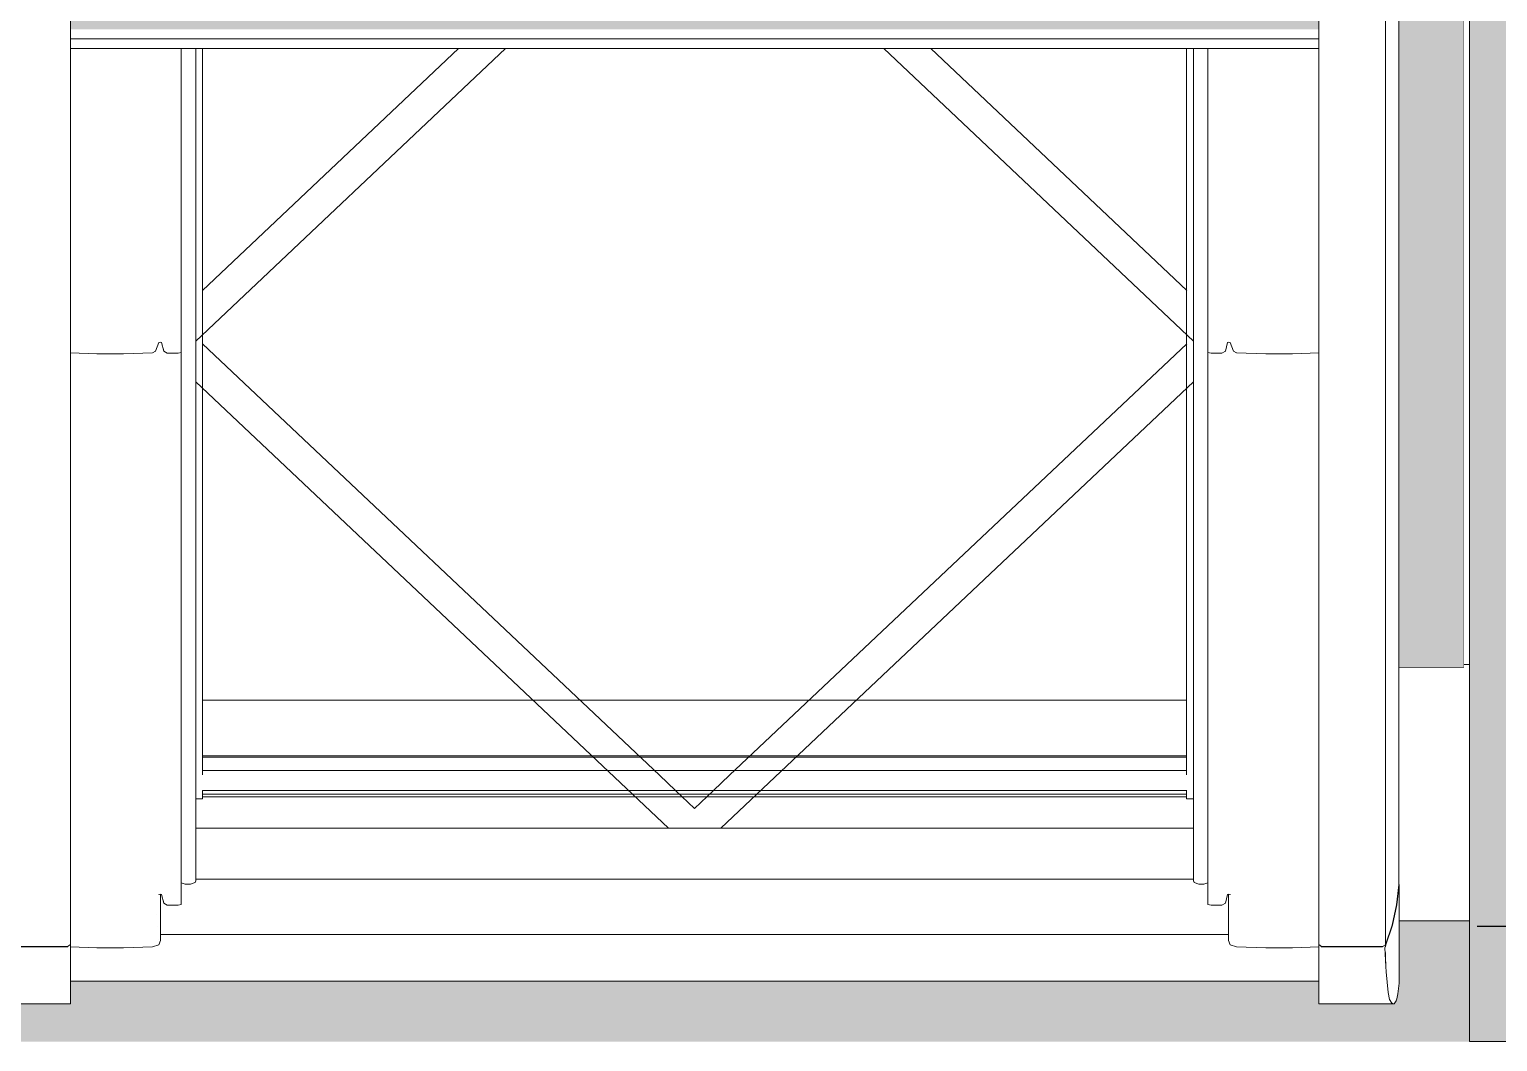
# Model space of a CAD drawing. Header units: metres. Extents: x -208 to 1512, y -277 to 123.
# Drawn here: x 829.582 to 830.47, y -15.07 to -14.458 of the extents above; entities that cross this region are included whole.
import ezdxf

# ---------------------------------------------------------------- set-up
doc = ezdxf.new("R2010")
doc.units = ezdxf.units.M
doc.header["$MEASUREMENT"] = 0
doc.linetypes.add('Baufluchtlinie', pattern=[2.6, 1.6, -1])
doc.linetypes.add('Wipeout_Contour', pattern=[1, 0, -1])
for name, color, linetype in [('325 Dachfenster', 7, 'Continuous'), ('330 Dachaufbau', 7, 'Continuous'), ('918 Lageplan Beschriftung.x', 7, 'Continuous'), ('Neubau_840 Baulinien', 7, 'Continuous')]:
    doc.layers.add(name, color=color, linetype=linetype)

# ---------------------------------------------------------------- blocks, each defined once
blk = doc.blocks.new('Dachfläche_65_5', base_point=(831.51728, -10.4))
at = {"layer": '330 Dachaufbau', "linetype": 'Continuous', "lineweight": 0, "true_color": 0x000000}
h = blk.add_hatch(color=18, dxfattribs=at)
h.paths.add_polyline_path([(831.51728, -13.58499), (828.57228, -13.58499), (828.57228, -11.155), (831.51728, -11.155), (831.51728, -10.4), (825.29541, -10.4), (825.31254, -15.07), (826.27442, -15.07), (826.27442, -14.22801), (828.02442, -14.22801), (828.02442, -15.07), (828.70279, -15.07), (828.70279, -14.22801), (830.45279, -14.22801), (830.45279, -15.07), (831.51728, -15.07)])
h.paths.add_polyline_path([(826.32035, -12.8025), (826.32035, -11.20127), (828.02035, -11.20127), (828.02035, -12.8025)], flags=0)
at = {"layer": '330 Dachaufbau', "color": 7, "linetype": 'Continuous', "lineweight": 18, "flags": 128}
for points in [[(830.45279, -15.07), (830.45279, -14.22801)], [(831.51728, -15.07), (830.45279, -15.07)]]:
    blk.add_lwpolyline(points, dxfattribs=at)
blk = doc.blocks.new('VELUX SlopeRoofBundle[45]_5', base_point=(825.25728, 0))
at = {"color": 254, "linetype": 'Wipeout_Contour', "lineweight": 0, "ltscale": 3318.972421}
blk.add_wipeout([(829.62312, -14.46976), (829.60722, -14.46976), (829.60722, -14.65366), (829.62312, -14.65417)], dxfattribs=at).dxf.layer = '325 Dachfenster'
at = {"color": 254, "linetype": 'Wipeout_Contour', "lineweight": 0, "ltscale": 3319.162993}
blk.add_wipeout([(829.66232, -14.64745), (829.66362, -14.65261), (829.66362, -14.46976), (829.66232, -14.46976)], dxfattribs=at).dxf.layer = '325 Dachfenster'
at = {"color": 254, "linetype": 'Wipeout_Contour', "lineweight": 0, "ltscale": 3319.247635}
blk.add_wipeout([(829.67972, -14.46976), (829.67972, -14.97484), (829.68252, -14.97371), (829.68252, -14.46976)], dxfattribs=at).dxf.layer = '325 Dachfenster'
at = {"color": 254, "linetype": 'Wipeout_Contour', "lineweight": 0, "ltscale": 6644.984066}
blk.add_wipeout([(830.28582, -14.46976), (830.28582, -14.94961), (830.28592, -14.94988), (830.28592, -14.97173), (830.28582, -14.97173), (830.28582, -14.97286), (830.28632, -14.97371), (830.28632, -14.46976)], dxfattribs=at).dxf.layer = '325 Dachfenster'
at = {"color": 254, "linetype": 'Wipeout_Contour', "lineweight": 0, "ltscale": 3321.693595}
blk.add_wipeout([(830.29462, -14.46976), (830.29462, -14.65339), (830.29652, -14.65389), (830.29652, -14.46976)], dxfattribs=at).dxf.layer = '325 Dachfenster'
at = {"color": 254, "linetype": 'Wipeout_Contour', "lineweight": 0, "ltscale": 3321.734194}
blk.add_wipeout([(830.30522, -14.65261), (830.30652, -14.64745), (830.30652, -14.46976), (830.30522, -14.46976)], dxfattribs=at).dxf.layer = '325 Dachfenster'
at = {"color": 254, "linetype": 'Wipeout_Contour', "lineweight": 0, "ltscale": 3321.925966}
blk.add_wipeout([(830.34572, -14.65417), (830.36162, -14.65366), (830.36162, -14.46976), (830.34572, -14.46976)], dxfattribs=at).dxf.layer = '325 Dachfenster'
at = {"color": 254, "linetype": 'Wipeout_Contour', "lineweight": 0, "ltscale": 6644.660362}
blk.add_wipeout([(830.40992, -14.975), (830.41012, -14.97514), (830.41012, -14.99705), (830.45279, -14.99705), (830.45279, -14.84205), (830.44942, -14.84205), (830.44942, -14.84386), (830.40992, -14.84386)], dxfattribs=at).dxf.layer = '325 Dachfenster'
at = {"color": 254, "linetype": 'Wipeout_Contour', "lineweight": 0, "ltscale": 13281.895506}
blk.add_wipeout([(829.60722, -15.02356), (830.36162, -15.02356), (830.36162, -15.01269), (830.34572, -15.0132), (830.32952, -15.0132), (830.31192, -15.01264), (830.30812, -15.01158), (830.30712, -15.00882), (830.30712, -15.00525), (829.66172, -15.00525), (829.66172, -15.00882), (829.66072, -15.01158), (829.65692, -15.01264), (829.63932, -15.0132), (829.62312, -15.0132), (829.60722, -15.01269)], dxfattribs=at).dxf.layer = '325 Dachfenster'
at = {"color": 254, "linetype": 'Wipeout_Contour', "lineweight": 0, "ltscale": 3320.482675}
blk.add_wipeout([(829.60722, -15.03311), (830.36162, -15.03311), (830.36162, -15.02858), (829.60722, -15.02858)], dxfattribs=at).dxf.layer = '325 Dachfenster'
at = {"color": 254, "linetype": 'Wipeout_Contour', "lineweight": 0, "ltscale": 4149.028286}
blk.add_wipeout([(829.56272, -15.04689), (829.56172, -15.04719), (829.60722, -15.04719), (829.60722, -15.04683), (829.56302, -15.04683)], dxfattribs=at).dxf.layer = '325 Dachfenster'
at = {"color": 254, "linetype": 'Wipeout_Contour', "lineweight": 0, "ltscale": 4152.168953}
blk.add_wipeout([(830.40583, -15.04683), (830.36162, -15.04683), (830.36162, -15.04719), (830.40712, -15.04719), (830.40612, -15.04689)], dxfattribs=at).dxf.layer = '325 Dachfenster'
at = {"color": 254, "linetype": 'Wipeout_Contour', "lineweight": 0, "ltscale": 3322.317228}
blk.add_wipeout([(830.44942, -14.32091), (830.44942, -14.84205), (830.45279, -14.84205), (830.45279, -14.32091)], dxfattribs=at).dxf.layer = '325 Dachfenster'
at = {"color": 254, "linetype": 'Wipeout_Contour', "lineweight": 0, "ltscale": 4153.107648}
blk.add_wipeout([(830.40192, -14.43984), (830.40192, -15.01151), (830.40592, -14.99956), (830.40592, -14.42797), (830.40212, -14.43932)], dxfattribs=at).dxf.layer = '325 Dachfenster'
at = {"color": 254, "linetype": 'Wipeout_Contour', "lineweight": 0, "ltscale": 3319.036671}
blk.add_wipeout([(829.62312, -14.65417), (829.63932, -14.65417), (829.63932, -14.46976), (829.62312, -14.46976)], dxfattribs=at).dxf.layer = '325 Dachfenster'
at = {"color": 254, "linetype": 'Wipeout_Contour', "lineweight": 0, "ltscale": 3319.142912}
blk.add_wipeout([(829.65692, -14.6536), (829.65872, -14.65254), (829.65872, -14.46976), (829.65692, -14.46976)], dxfattribs=at).dxf.layer = '325 Dachfenster'
at = {"color": 254, "linetype": 'Wipeout_Contour', "lineweight": 0, "ltscale": 3319.170292}
blk.add_wipeout([(829.66362, -14.65261), (829.66572, -14.65389), (829.66572, -14.46976), (829.66362, -14.46976)], dxfattribs=at).dxf.layer = '325 Dachfenster'
at = {"color": 254, "linetype": 'Wipeout_Contour', "lineweight": 0, "ltscale": 6636.960655}
blk.add_wipeout([(829.68252, -14.46976), (829.68252, -14.97371), (829.68302, -14.97286), (829.68302, -14.97173), (829.68292, -14.97173), (829.68292, -14.94988), (829.68302, -14.94961), (829.68302, -14.46976)], dxfattribs=at).dxf.layer = '325 Dachfenster'
at = {"color": 254, "linetype": 'Wipeout_Contour', "lineweight": 0, "ltscale": 3321.673653}
blk.add_wipeout([(830.28632, -14.46976), (830.28632, -14.97371), (830.28912, -14.97484), (830.28912, -14.46976)], dxfattribs=at).dxf.layer = '325 Dachfenster'
at = {"color": 254, "linetype": 'Wipeout_Contour', "lineweight": 0, "ltscale": 3321.710649}
blk.add_wipeout([(830.29652, -14.46976), (830.29652, -14.65389), (830.30312, -14.65389), (830.30312, -14.46976)], dxfattribs=at).dxf.layer = '325 Dachfenster'
at = {"color": 254, "linetype": 'Wipeout_Contour', "lineweight": 0, "ltscale": 3321.755308}
blk.add_wipeout([(830.31012, -14.46976), (830.31012, -14.65254), (830.31192, -14.6536), (830.31192, -14.46976)], dxfattribs=at).dxf.layer = '325 Dachfenster'
at = {"color": 254, "linetype": 'Wipeout_Contour', "lineweight": 0, "ltscale": 3320.482306}
blk.add_wipeout([(829.60722, -15.02689), (830.36162, -15.02689), (830.36162, -15.02462), (829.60722, -15.02462)], dxfattribs=at).dxf.layer = '325 Dachfenster'
at = {"color": 254, "linetype": 'Wipeout_Contour', "lineweight": 0, "ltscale": 3320.482849}
blk.add_wipeout([(830.36162, -15.03311), (829.60722, -15.03311), (829.60722, -15.03339), (830.36162, -15.03339)], dxfattribs=at).dxf.layer = '325 Dachfenster'
at = {"color": 254, "linetype": 'Wipeout_Contour', "lineweight": 0, "ltscale": 3322.111105}
blk.add_wipeout([(830.36162, -15.04449), (830.36162, -15.04683), (830.40583, -15.04683), (830.40442, -15.04449)], dxfattribs=at).dxf.layer = '325 Dachfenster'
at = {"layer": '325 Dachfenster', "linetype": 'Continuous', "lineweight": 0, "flags": 128}
for points in [[(830.45279, -14.32091), (830.45279, -14.84205)], [(830.45279, -14.84205), (830.44942, -14.84205)], [(830.45279, -14.84205), (830.45279, -14.99705)]]:
    blk.add_lwpolyline(points, dxfattribs=at)
at = {"color": 254, "linetype": 'Wipeout_Contour', "lineweight": 0, "ltscale": 4153.099915}
blk.add_wipeout([(830.40592, -14.42797), (830.40592, -14.99956), (830.40862, -14.98739), (830.40862, -14.4161), (830.40612, -14.42737)], dxfattribs=at).dxf.layer = '325 Dachfenster'
at = {"color": 254, "linetype": 'Wipeout_Contour', "lineweight": 0, "ltscale": 3319.104194}
blk.add_wipeout([(829.63932, -14.46976), (829.63932, -14.65417), (829.65692, -14.6536), (829.65692, -14.46976)], dxfattribs=at).dxf.layer = '325 Dachfenster'
at = {"color": 254, "linetype": 'Wipeout_Contour', "lineweight": 0, "ltscale": 3319.187837}
blk.add_wipeout([(829.67232, -14.46976), (829.66572, -14.46976), (829.66572, -14.65389), (829.67232, -14.65389)], dxfattribs=at).dxf.layer = '325 Dachfenster'
at = {"color": 254, "linetype": 'Wipeout_Contour', "lineweight": 0, "ltscale": 3321.727899}
blk.add_wipeout([(830.30312, -14.46976), (830.30312, -14.65389), (830.30522, -14.65261), (830.30522, -14.46976)], dxfattribs=at).dxf.layer = '325 Dachfenster'
at = {"color": 254, "linetype": 'Wipeout_Contour', "lineweight": 0, "ltscale": 3321.79418}
blk.add_wipeout([(830.31192, -14.6536), (830.32952, -14.65417), (830.32952, -14.46976), (830.31192, -14.46976)], dxfattribs=at).dxf.layer = '325 Dachfenster'
at = {"color": 254, "linetype": 'Wipeout_Contour', "lineweight": 0, "ltscale": 3318.990859}
blk.add_wipeout([(829.60722, -14.98738), (829.62312, -14.98789), (829.62312, -14.65417), (829.60722, -14.65366)], dxfattribs=at).dxf.layer = '325 Dachfenster'
at = {"color": 254, "linetype": 'Wipeout_Contour', "lineweight": 0, "ltscale": 3321.712005}
blk.add_wipeout([(830.29652, -14.65389), (830.29462, -14.65339), (830.29462, -14.98708), (830.29652, -14.98757)], dxfattribs=at).dxf.layer = '325 Dachfenster'
at = {"color": 254, "linetype": 'Wipeout_Contour', "lineweight": 0, "ltscale": 3320.482449}
blk.add_wipeout([(829.60722, -15.02689), (829.60722, -15.02858), (830.36162, -15.02858), (830.36162, -15.02689)], dxfattribs=at).dxf.layer = '325 Dachfenster'
at = {"color": 254, "linetype": 'Wipeout_Contour', "lineweight": 0, "ltscale": 3322.09916}
blk.add_wipeout([(830.36162, -15.04027), (830.36162, -15.04449), (830.40442, -15.04449), (830.40346, -15.04027)], dxfattribs=at).dxf.layer = '325 Dachfenster'
at = {"color": 254, "linetype": 'Wipeout_Contour', "lineweight": 0, "ltscale": 4153.029758}
blk.add_wipeout([(830.40862, -14.4161), (830.40862, -14.98739), (830.40992, -14.97514), (830.40992, -14.40484), (830.40882, -14.4152)], dxfattribs=at).dxf.layer = '325 Dachfenster'
at = {"color": 254, "linetype": 'Wipeout_Contour', "lineweight": 0, "ltscale": 9960.247285}
blk.add_wipeout([(829.56872, -14.52047), (829.57012, -14.52047), (829.57012, -14.66834), (829.56872, -14.66834), (829.56872, -15.01247), (829.60552, -15.01247), (829.60552, -14.44058), (829.56872, -14.44058), (829.56872, -14.46404), (829.57012, -14.46404), (829.57012, -14.4862), (829.56872, -14.4862)], dxfattribs=at).dxf.layer = '325 Dachfenster'
at = {"color": 254, "linetype": 'Wipeout_Contour', "lineweight": 0, "ltscale": 3319.15918}
blk.add_wipeout([(829.66152, -14.64717), (829.66232, -14.64745), (829.66232, -14.46976), (829.66152, -14.46976)], dxfattribs=at).dxf.layer = '325 Dachfenster'
at = {"color": 254, "linetype": 'Wipeout_Contour', "lineweight": 0, "ltscale": 3319.20478}
blk.add_wipeout([(829.67232, -14.46976), (829.67232, -14.65389), (829.67422, -14.65339), (829.67422, -14.46976)], dxfattribs=at).dxf.layer = '325 Dachfenster'
at = {"color": 254, "linetype": 'Wipeout_Contour', "lineweight": 0, "ltscale": 3321.738783}
blk.add_wipeout([(830.30652, -14.64745), (830.30732, -14.64717), (830.30732, -14.46976), (830.30652, -14.46976)], dxfattribs=at).dxf.layer = '325 Dachfenster'
at = {"color": 254, "linetype": 'Wipeout_Contour', "lineweight": 0, "ltscale": 3321.861835}
blk.add_wipeout([(830.34572, -14.46976), (830.32952, -14.46976), (830.32952, -14.65417), (830.34572, -14.65417)], dxfattribs=at).dxf.layer = '325 Dachfenster'
at = {"color": 254, "linetype": 'Wipeout_Contour', "lineweight": 0, "ltscale": 3319.055068}
blk.add_wipeout([(829.62312, -14.65417), (829.62312, -14.98789), (829.63932, -14.98789), (829.63932, -14.65417)], dxfattribs=at).dxf.layer = '325 Dachfenster'
at = {"color": 254, "linetype": 'Wipeout_Contour', "lineweight": 0, "ltscale": 3320.482186}
blk.add_wipeout([(829.60722, -15.02462), (830.36162, -15.02462), (830.36162, -15.02356), (829.60722, -15.02356)], dxfattribs=at).dxf.layer = '325 Dachfenster'
at = {"color": 254, "linetype": 'Wipeout_Contour', "lineweight": 0, "ltscale": 3318.94903}
blk.add_wipeout([(829.60552, -14.44058), (829.60552, -15.01247), (829.60722, -15.01121), (829.60722, -14.44058)], dxfattribs=at).dxf.layer = '325 Dachfenster'
at = {"color": 254, "linetype": 'Wipeout_Contour', "lineweight": 0, "ltscale": 3319.15599}
blk.add_wipeout([(829.66072, -14.64738), (829.66152, -14.64717), (829.66152, -14.46976), (829.66072, -14.46976)], dxfattribs=at).dxf.layer = '325 Dachfenster'
at = {"color": 254, "linetype": 'Wipeout_Contour', "lineweight": 0, "ltscale": 3321.741988}
blk.add_wipeout([(830.30732, -14.64717), (830.30812, -14.64738), (830.30812, -14.46976), (830.30732, -14.46976)], dxfattribs=at).dxf.layer = '325 Dachfenster'
at = {"color": 254, "linetype": 'Wipeout_Contour', "lineweight": 0, "ltscale": 3321.944387}
blk.add_wipeout([(830.34572, -14.65417), (830.34572, -14.98789), (830.36162, -14.98738), (830.36162, -14.65366)], dxfattribs=at).dxf.layer = '325 Dachfenster'
at = {"color": 254, "linetype": 'Wipeout_Contour', "lineweight": 0, "ltscale": 3318.87102}
blk.add_wipeout([(829.57225, -15.02775), (829.57346, -15.04027), (829.60722, -15.04027), (829.60722, -15.02775)], dxfattribs=at).dxf.layer = '325 Dachfenster'
at = {"color": 254, "linetype": 'Wipeout_Contour', "lineweight": 0, "ltscale": 3321.972948}
blk.add_wipeout([(830.36162, -15.01121), (830.36332, -15.01247), (830.36332, -14.44058), (830.36162, -14.44058)], dxfattribs=at).dxf.layer = '325 Dachfenster'
at = {"color": 254, "linetype": 'Wipeout_Contour', "lineweight": 0, "ltscale": 3319.149992}
blk.add_wipeout([(829.65872, -14.46976), (829.65872, -14.65254), (829.66072, -14.64738), (829.66072, -14.46976)], dxfattribs=at).dxf.layer = '325 Dachfenster'
at = {"color": 254, "linetype": 'Wipeout_Contour', "lineweight": 0, "ltscale": 3321.747194}
blk.add_wipeout([(830.30812, -14.46976), (830.30812, -14.64738), (830.31012, -14.65254), (830.31012, -14.46976)], dxfattribs=at).dxf.layer = '325 Dachfenster'
at = {"color": 254, "linetype": 'Wipeout_Contour', "lineweight": 0, "ltscale": 3319.003667}
blk.add_wipeout([(829.60722, -14.98738), (829.60722, -15.01269), (829.62312, -15.0132), (829.62312, -14.98789)], dxfattribs=at).dxf.layer = '325 Dachfenster'
at = {"color": 254, "linetype": 'Wipeout_Contour', "lineweight": 0, "ltscale": 3318.856361}
blk.add_wipeout([(829.56443, -15.04449), (829.56302, -15.04683), (829.60722, -15.04683), (829.60722, -15.04449)], dxfattribs=at).dxf.layer = '325 Dachfenster'
at = {"color": 254, "linetype": 'Wipeout_Contour', "lineweight": 0, "ltscale": 3322.050001}
blk.add_wipeout([(830.36332, -14.44058), (830.36332, -15.01247), (830.40012, -15.01247), (830.40012, -14.44058)], dxfattribs=at).dxf.layer = '325 Dachfenster'
at = {"color": 254, "linetype": 'Wipeout_Contour', "lineweight": 0, "ltscale": 3321.752922}
blk.add_wipeout([(830.30522, -14.65261), (830.30522, -14.9863), (830.30652, -14.98114), (830.30652, -14.64745)], dxfattribs=at).dxf.layer = '325 Dachfenster'
at = {"color": 254, "linetype": 'Wipeout_Contour', "lineweight": 0, "ltscale": 3319.161369}
blk.add_wipeout([(829.65692, -14.6536), (829.65692, -14.98732), (829.65872, -14.98626), (829.65872, -14.65254)], dxfattribs=at).dxf.layer = '325 Dachfenster'
at = {"color": 254, "linetype": 'Wipeout_Contour', "lineweight": 0, "ltscale": 4149.084124}
blk.add_wipeout([(829.57162, -15.01304), (829.57212, -15.02455), (829.57225, -15.02775), (829.60722, -15.02775), (829.60722, -15.01304)], dxfattribs=at).dxf.layer = '325 Dachfenster'
at = {"color": 254, "linetype": 'Wipeout_Contour', "lineweight": 0, "ltscale": 3318.86783}
blk.add_wipeout([(829.56443, -15.04449), (829.60722, -15.04449), (829.60722, -15.04027), (829.56539, -15.04027)], dxfattribs=at).dxf.layer = '325 Dachfenster'
at = {"layer": '325 Dachfenster', "linetype": 'Continuous', "lineweight": 0, "flags": 128}
blk.add_lwpolyline([(829.60722, -15.04719), (829.56172, -15.04719), (829.53162, -15.04719)], dxfattribs=at)
at = {"color": 254, "linetype": 'Wipeout_Contour', "lineweight": 0, "ltscale": 4982.489382}
blk.add_wipeout([(830.40012, -14.44058), (830.40012, -15.01247), (830.40192, -15.01151), (830.40192, -14.43984), (830.40167, -14.4405), (830.40159, -14.44058)], dxfattribs=at).dxf.layer = '325 Dachfenster'
at = {"color": 254, "linetype": 'Wipeout_Contour', "lineweight": 0, "ltscale": 3319.181775}
blk.add_wipeout([(829.66232, -14.64745), (829.66232, -14.98114), (829.66362, -14.9863), (829.66362, -14.65261)], dxfattribs=at).dxf.layer = '325 Dachfenster'
at = {"color": 254, "linetype": 'Wipeout_Contour', "lineweight": 0, "ltscale": 3319.122635}
blk.add_wipeout([(829.63932, -14.65417), (829.63932, -14.98789), (829.65692, -14.98732), (829.65692, -14.6536)], dxfattribs=at).dxf.layer = '325 Dachfenster'
at = {"color": 254, "linetype": 'Wipeout_Contour', "lineweight": 0, "ltscale": 3321.729019}
blk.add_wipeout([(830.29652, -14.65389), (830.29652, -14.98757), (830.30312, -14.98757), (830.30312, -14.65389)], dxfattribs=at).dxf.layer = '325 Dachfenster'
at = {"color": 254, "linetype": 'Wipeout_Contour', "lineweight": 0, "ltscale": 3321.773752}
blk.add_wipeout([(830.31012, -14.65254), (830.31012, -14.98626), (830.31192, -14.98732), (830.31192, -14.6536)], dxfattribs=at).dxf.layer = '325 Dachfenster'
at = {"color": 254, "linetype": 'Wipeout_Contour', "lineweight": 0, "ltscale": 4148.212835}
blk.add_wipeout([(829.57176, -15.01247), (829.5717, -15.01262), (829.60722, -15.01262), (829.60722, -15.01121), (829.60552, -15.01247)], dxfattribs=at).dxf.layer = '325 Dachfenster'
at = {"color": 254, "linetype": 'Wipeout_Contour', "lineweight": 0, "ltscale": 3321.685511}
blk.add_wipeout([(830.28912, -14.46976), (830.28912, -14.97484), (830.29222, -14.97491), (830.29222, -14.46976)], dxfattribs=at).dxf.layer = '325 Dachfenster'
at = {"color": 254, "linetype": 'Wipeout_Contour', "lineweight": 0, "ltscale": 3319.188815}
blk.add_wipeout([(829.66362, -14.9863), (829.66572, -14.98757), (829.66572, -14.65389), (829.66362, -14.65261)], dxfattribs=at).dxf.layer = '325 Dachfenster'
at = {"color": 254, "linetype": 'Wipeout_Contour', "lineweight": 0, "ltscale": 3321.746367}
blk.add_wipeout([(830.30312, -14.65389), (830.30312, -14.98757), (830.30522, -14.9863), (830.30522, -14.65261)], dxfattribs=at).dxf.layer = '325 Dachfenster'
at = {"color": 254, "linetype": 'Wipeout_Contour', "lineweight": 0, "ltscale": 3321.812606}
blk.add_wipeout([(830.31192, -14.6536), (830.31192, -14.98732), (830.32952, -14.98789), (830.32952, -14.65417)], dxfattribs=at).dxf.layer = '325 Dachfenster'
at = {"color": 254, "linetype": 'Wipeout_Contour', "lineweight": 0, "ltscale": 4983.058113}
blk.add_wipeout([(830.40612, -14.99956), (830.40612, -15.04689), (830.40712, -15.04719), (830.40843, -15.04534), (830.40882, -15.04422), (830.40882, -14.98739)], dxfattribs=at).dxf.layer = '325 Dachfenster'
at = {"color": 254, "linetype": 'Wipeout_Contour', "lineweight": 0, "ltscale": 3318.890638}
blk.add_wipeout([(829.60722, -15.01262), (829.56714, -15.01262), (829.56723, -15.01304), (829.60722, -15.01304)], dxfattribs=at).dxf.layer = '325 Dachfenster'
at = {"layer": '325 Dachfenster', "linetype": 'Continuous', "lineweight": 0, "flags": 128}
for points in [[(829.60552, -15.01247), (829.56872, -15.01247), (829.53332, -15.01247)], [(829.60552, -15.01247), (829.60722, -15.01121)], [(829.60722, -15.01121), (829.60722, -15.01262)], [(829.60722, -15.01262), (829.60722, -15.01304)], [(829.60722, -15.01304), (829.60722, -15.02775), (829.60722, -15.04027), (829.60722, -15.04449), (829.60722, -15.04683), (829.60722, -15.04719)]]:
    blk.add_lwpolyline(points, dxfattribs=at)
at = {"color": 254, "linetype": 'Wipeout_Contour', "lineweight": 0, "ltscale": 2490.5434}
blk.add_wipeout([(830.28582, -14.46976), (830.09868, -14.46976), (830.28582, -14.6465)], dxfattribs=at).dxf.layer = '325 Dachfenster'
at = {"color": 254, "linetype": 'Wipeout_Contour', "lineweight": 0, "ltscale": 3321.696468}
blk.add_wipeout([(830.29222, -14.46976), (830.29222, -14.97491), (830.29462, -14.97409), (830.29462, -14.46976)], dxfattribs=at).dxf.layer = '325 Dachfenster'
at = {"color": 254, "linetype": 'Wipeout_Contour', "lineweight": 0, "ltscale": 3319.168731}
blk.add_wipeout([(829.65872, -14.65254), (829.65872, -14.98626), (829.66072, -14.9811), (829.66072, -14.64738)], dxfattribs=at).dxf.layer = '325 Dachfenster'
at = {"color": 254, "linetype": 'Wipeout_Contour', "lineweight": 0, "ltscale": 3321.756951}
blk.add_wipeout([(830.30652, -14.64745), (830.30652, -14.98114), (830.30732, -14.98085), (830.30732, -14.64717)], dxfattribs=at).dxf.layer = '325 Dachfenster'
at = {"color": 254, "linetype": 'Wipeout_Contour', "lineweight": 0, "ltscale": 3319.206288}
blk.add_wipeout([(829.66572, -14.98757), (829.67232, -14.98757), (829.67232, -14.65389), (829.66572, -14.65389)], dxfattribs=at).dxf.layer = '325 Dachfenster'
at = {"color": 254, "linetype": 'Wipeout_Contour', "lineweight": 0, "ltscale": 3321.880217}
blk.add_wipeout([(830.32952, -14.65417), (830.32952, -14.98789), (830.34572, -14.98789), (830.34572, -14.65417)], dxfattribs=at).dxf.layer = '325 Dachfenster'
at = {"color": 254, "linetype": 'Wipeout_Contour', "lineweight": 0, "ltscale": 2490.479803}
blk.add_wipeout([(830.0003, -14.9409), (830.28582, -14.9409), (830.28582, -14.67124)], dxfattribs=at).dxf.layer = '325 Dachfenster'
at = {"color": 254, "linetype": 'Wipeout_Contour', "lineweight": 0, "ltscale": 3322.102801}
blk.add_wipeout([(830.36162, -15.02775), (830.36162, -15.04027), (830.40346, -15.04027), (830.40225, -15.02775)], dxfattribs=at).dxf.layer = '325 Dachfenster'
at = {"layer": '325 Dachfenster', "linetype": 'Continuous', "lineweight": 0, "flags": 128}
blk.add_lwpolyline([(829.60722, -15.03339), (830.36162, -15.03339)], dxfattribs=at)
at = {"color": 254, "linetype": 'Wipeout_Contour', "lineweight": 0, "ltscale": 3319.177349}
blk.add_wipeout([(829.66152, -14.98085), (829.66232, -14.98114), (829.66232, -14.64745), (829.66152, -14.64717)], dxfattribs=at).dxf.layer = '325 Dachfenster'
at = {"color": 254, "linetype": 'Wipeout_Contour', "lineweight": 0, "ltscale": 4981.914934}
blk.add_wipeout([(830.30732, -14.64717), (830.30732, -14.98085), (830.30802, -14.98104), (830.30802, -14.98107), (830.30812, -14.9811), (830.30812, -14.64738)], dxfattribs=at).dxf.layer = '325 Dachfenster'
at = {"color": 254, "linetype": 'Wipeout_Contour', "lineweight": 0, "ltscale": 3319.222937}
blk.add_wipeout([(829.67232, -14.98757), (829.67422, -14.98708), (829.67422, -14.65339), (829.67232, -14.65389)], dxfattribs=at).dxf.layer = '325 Dachfenster'
at = {"color": 254, "linetype": 'Wipeout_Contour', "lineweight": 0, "ltscale": 3319.135441}
blk.add_wipeout([(829.65692, -14.98732), (829.63932, -14.98789), (829.63932, -15.0132), (829.65692, -15.01264)], dxfattribs=at).dxf.layer = '325 Dachfenster'
at = {"color": 254, "linetype": 'Wipeout_Contour', "lineweight": 0, "ltscale": 3321.957184}
blk.add_wipeout([(830.34572, -15.0132), (830.36162, -15.01269), (830.36162, -14.98738), (830.34572, -14.98789)], dxfattribs=at).dxf.layer = '325 Dachfenster'
at = {"color": 254, "linetype": 'Wipeout_Contour', "lineweight": 0, "ltscale": 6644.478465}
blk.add_wipeout([(830.40212, -15.02455), (830.40225, -15.02775), (830.40346, -15.04027), (830.40442, -15.04449), (830.40583, -15.04683), (830.40612, -15.04689), (830.40612, -14.99956), (830.40212, -15.01151)], dxfattribs=at).dxf.layer = '325 Dachfenster'
at = {"layer": '325 Dachfenster', "linetype": 'Continuous', "lineweight": 0, "flags": 128}
blk.add_lwpolyline([(830.29462, -14.65339), (830.29652, -14.65389), (830.30312, -14.65389)], dxfattribs=at)
at = {"color": 254, "linetype": 'Wipeout_Contour', "lineweight": 0, "ltscale": 3319.235899}
blk.add_wipeout([(829.67662, -14.46976), (829.67662, -14.97491), (829.67972, -14.97484), (829.67972, -14.46976)], dxfattribs=at).dxf.layer = '325 Dachfenster'
at = {"color": 254, "linetype": 'Wipeout_Contour', "lineweight": 0, "ltscale": 4979.534607}
blk.add_wipeout([(829.66152, -14.64717), (829.66072, -14.64738), (829.66072, -14.9811), (829.66082, -14.98107), (829.66082, -14.98104), (829.66152, -14.98085)], dxfattribs=at).dxf.layer = '325 Dachfenster'
at = {"color": 254, "linetype": 'Wipeout_Contour', "lineweight": 0, "ltscale": 3321.765917}
blk.add_wipeout([(830.31012, -14.65254), (830.30812, -14.64738), (830.30812, -14.9811), (830.31012, -14.98626)], dxfattribs=at).dxf.layer = '325 Dachfenster'
at = {"color": 254, "linetype": 'Wipeout_Contour', "lineweight": 0, "ltscale": 3319.067899}
blk.add_wipeout([(829.63932, -14.98789), (829.62312, -14.98789), (829.62312, -15.0132), (829.63932, -15.0132)], dxfattribs=at).dxf.layer = '325 Dachfenster'
at = {"color": 254, "linetype": 'Wipeout_Contour', "lineweight": 0, "ltscale": 2489.892381}
blk.add_wipeout([(829.66172, -15.00882), (829.66072, -15.01149), (829.66072, -15.01158)], dxfattribs=at).dxf.layer = '325 Dachfenster'
at = {"color": 254, "linetype": 'Wipeout_Contour', "lineweight": 0, "ltscale": 4152.13288}
blk.add_wipeout([(830.40162, -15.01304), (830.36162, -15.01304), (830.36162, -15.02775), (830.40225, -15.02775), (830.40212, -15.02455)], dxfattribs=at).dxf.layer = '325 Dachfenster'
at = {"layer": '325 Dachfenster', "linetype": 'Continuous', "lineweight": 0, "flags": 128}
for points in [[(829.66072, -14.64738), (829.65872, -14.65254)], [(829.66152, -14.64717), (829.66072, -14.64738)], [(829.66232, -14.64745), (829.66152, -14.64717)], [(829.66362, -14.65261), (829.66232, -14.64745)], [(830.30522, -14.65261), (830.30652, -14.64745)], [(830.30652, -14.64745), (830.30732, -14.64717)], [(830.30732, -14.64717), (830.30812, -14.64738)], [(830.30812, -14.64738), (830.31012, -14.65254)], [(829.65692, -14.6536), (829.63932, -14.65417), (829.62312, -14.65417), (829.60722, -14.65366)], [(829.65872, -14.65254), (829.65692, -14.6536)], [(829.66572, -14.65389), (829.66362, -14.65261)], [(830.30312, -14.65389), (830.30522, -14.65261)], [(830.31012, -14.65254), (830.31192, -14.6536)], [(830.31192, -14.6536), (830.32952, -14.65417), (830.34572, -14.65417), (830.36162, -14.65366)]]:
    blk.add_lwpolyline(points, dxfattribs=at)
at = {"color": 254, "linetype": 'Wipeout_Contour', "lineweight": 0, "ltscale": 3319.224776}
blk.add_wipeout([(829.67422, -14.97409), (829.67662, -14.97491), (829.67662, -14.46976), (829.67422, -14.46976)], dxfattribs=at).dxf.layer = '325 Dachfenster'
at = {"color": 254, "linetype": 'Wipeout_Contour', "lineweight": 0, "ltscale": 2490.109331}
blk.add_wipeout([(829.68302, -14.46976), (829.68302, -14.6465), (829.87016, -14.46976)], dxfattribs=at).dxf.layer = '325 Dachfenster'
at = {"color": 254, "linetype": 'Wipeout_Contour', "lineweight": 0, "ltscale": 2490.242509}
blk.add_wipeout([(829.68302, -14.67124), (829.68302, -14.9409), (829.96855, -14.9409)], dxfattribs=at).dxf.layer = '325 Dachfenster'
at = {"color": 254, "linetype": 'Wipeout_Contour', "lineweight": 0, "ltscale": 3320.478391}
blk.add_wipeout([(829.68292, -14.97173), (830.28592, -14.97173), (830.28592, -14.97152), (829.68292, -14.97152)], dxfattribs=at).dxf.layer = '325 Dachfenster'
at = {"color": 254, "linetype": 'Wipeout_Contour', "lineweight": 0, "ltscale": 2489.890161}
blk.add_wipeout([(829.65692, -14.98732), (829.65692, -15.01264), (829.66072, -15.01158)], dxfattribs=at).dxf.layer = '325 Dachfenster'
at = {"color": 254, "linetype": 'Wipeout_Contour', "lineweight": 0, "ltscale": 3321.825402}
blk.add_wipeout([(830.31192, -14.98732), (830.31192, -15.01264), (830.32952, -15.0132), (830.32952, -14.98789)], dxfattribs=at).dxf.layer = '325 Dachfenster'
at = {"color": 254, "linetype": 'Wipeout_Contour', "lineweight": 0, "ltscale": 3321.969971}
blk.add_wipeout([(830.4017, -15.01262), (830.40162, -15.01304), (830.40212, -15.02455), (830.40212, -15.01151)], dxfattribs=at).dxf.layer = '325 Dachfenster'
at = {"layer": '325 Dachfenster', "linetype": 'Continuous', "lineweight": 0, "flags": 128}
blk.add_lwpolyline([(829.67422, -14.65339), (829.67232, -14.65389), (829.66572, -14.65389)], dxfattribs=at)
at = {"color": 254, "linetype": 'Wipeout_Contour', "lineweight": 0, "ltscale": 6640.908295}
blk.add_wipeout([(829.68302, -14.6465), (829.68302, -14.67124), (829.96855, -14.9409), (830.0003, -14.9409), (830.28582, -14.67124), (830.28582, -14.6465), (830.09868, -14.46976), (829.87016, -14.46976)], dxfattribs=at).dxf.layer = '325 Dachfenster'
at = {"color": 254, "linetype": 'Wipeout_Contour', "lineweight": 0, "ltscale": 2489.401322}
blk.add_wipeout([(829.65692, -14.98732), (829.66072, -15.01158), (829.65872, -14.98626)], dxfattribs=at).dxf.layer = '325 Dachfenster'
at = {"color": 254, "linetype": 'Wipeout_Contour', "lineweight": 0, "ltscale": 2490.847388}
blk.add_wipeout([(830.31192, -14.98732), (830.30812, -15.01158), (830.31192, -15.01264)], dxfattribs=at).dxf.layer = '325 Dachfenster'
at = {"color": 254, "linetype": 'Wipeout_Contour', "lineweight": 0, "ltscale": 3321.893037}
blk.add_wipeout([(830.32952, -14.98789), (830.32952, -15.0132), (830.34572, -15.0132), (830.34572, -14.98789)], dxfattribs=at).dxf.layer = '325 Dachfenster'
at = {"color": 254, "linetype": 'Wipeout_Contour', "lineweight": 0, "ltscale": 3322.072072}
blk.add_wipeout([(830.36162, -15.01304), (830.40162, -15.01304), (830.4017, -15.01262), (830.36162, -15.01262)], dxfattribs=at).dxf.layer = '325 Dachfenster'
at = {"layer": '325 Dachfenster', "linetype": 'Continuous', "lineweight": 0, "flags": 128}
for points in [[(829.98442, -14.92902), (829.97297, -14.9182), (829.96323, -14.90901), (829.68699, -14.64812)], [(829.98442, -14.92902), (829.99588, -14.9182), (830.00561, -14.90901), (830.28186, -14.64812)], [(830.28172, -14.86354), (829.68712, -14.86354)], [(830.28172, -14.89727), (829.68712, -14.89727)], [(830.28172, -14.89805), (829.68712, -14.89805)], [(830.28172, -14.90618), (829.68712, -14.90618)], [(829.68302, -14.92315), (829.68692, -14.92315)], [(829.68692, -14.92315), (829.68712, -14.92294)], [(830.28186, -14.9182), (829.68699, -14.9182)], [(829.68712, -14.92294), (829.68712, -14.9182)], [(830.28172, -14.9204), (829.68712, -14.9204)], [(830.28172, -14.92209), (829.68712, -14.92209)], [(830.28172, -14.92294), (830.28172, -14.9182)], [(830.28192, -14.92315), (830.28172, -14.92294)], [(830.28582, -14.92315), (830.28192, -14.92315)]]:
    blk.add_lwpolyline(points, dxfattribs=at)
at = {"color": 254, "linetype": 'Wipeout_Contour', "lineweight": 0, "ltscale": 3320.442586}
blk.add_wipeout([(829.60722, -14.46389), (829.60722, -14.46963), (830.36162, -14.46963), (830.36162, -14.46389)], dxfattribs=at).dxf.layer = '325 Dachfenster'
at = {"color": 254, "linetype": 'Wipeout_Contour', "lineweight": 0, "ltscale": 3320.476179}
blk.add_wipeout([(829.68302, -14.94097), (830.28582, -14.94097), (830.28582, -14.9409), (829.68302, -14.9409)], dxfattribs=at).dxf.layer = '325 Dachfenster'
at = {"color": 254, "linetype": 'Wipeout_Contour', "lineweight": 0, "ltscale": 11624.397802}
blk.add_wipeout([(830.36162, -15.01121), (830.36162, -15.01262), (830.4017, -15.01262), (830.40212, -15.01151), (830.40612, -14.99956), (830.40882, -14.98739), (830.41012, -14.97514), (830.40992, -14.975), (830.40992, -14.97514), (830.40862, -14.98739), (830.40592, -14.99956), (830.40192, -15.01151), (830.40012, -15.01247), (830.36332, -15.01247)], dxfattribs=at).dxf.layer = '325 Dachfenster'
at = {"color": 254, "linetype": 'Wipeout_Contour', "lineweight": 0, "ltscale": 5809.003497}
blk.add_wipeout([(829.66075, -14.98109), (829.66072, -14.98117), (829.66172, -15.00882), (829.66172, -14.98092), (829.66152, -14.98085), (829.66082, -14.98104), (829.66082, -14.98107)], dxfattribs=at).dxf.layer = '325 Dachfenster'
at = {"color": 254, "linetype": 'Wipeout_Contour', "lineweight": 0, "ltscale": 2491.302165}
blk.add_wipeout([(830.30812, -15.01158), (830.31192, -14.98732), (830.31012, -14.98626)], dxfattribs=at).dxf.layer = '325 Dachfenster'
at = {"layer": '325 Dachfenster', "linetype": 'Continuous', "lineweight": 0, "flags": 128}
for points in [[(830.40192, -15.01151), (830.40192, -14.43984)], [(830.36332, -15.01247), (830.36162, -15.01121)], [(830.36162, -15.01121), (830.36162, -15.01262)], [(830.36162, -15.01262), (830.36162, -15.01304)], [(830.40012, -15.01247), (830.36332, -15.01247)], [(830.40192, -15.01151), (830.40012, -15.01247)], [(830.40162, -15.01304), (830.4017, -15.01262)], [(830.36162, -15.01304), (830.36162, -15.02775), (830.36162, -15.04027), (830.36162, -15.04449), (830.36162, -15.04683), (830.36162, -15.04719)]]:
    blk.add_lwpolyline(points, dxfattribs=at)
at = {"color": 254, "linetype": 'Wipeout_Contour', "lineweight": 0, "ltscale": 3320.442212}
blk.add_wipeout([(829.60722, -14.46042), (829.60722, -14.46237), (830.36162, -14.46237), (830.36162, -14.46042)], dxfattribs=at).dxf.layer = '325 Dachfenster'
at = {"color": 254, "linetype": 'Wipeout_Contour', "lineweight": 0, "ltscale": 3320.44279}
blk.add_wipeout([(829.60722, -14.46963), (829.60722, -14.46976), (830.36162, -14.46976), (830.36162, -14.46963)], dxfattribs=at).dxf.layer = '325 Dachfenster'
at = {"color": 254, "linetype": 'Wipeout_Contour', "lineweight": 0, "ltscale": 4152.825865}
blk.add_wipeout([(830.41012, -14.97514), (830.40882, -14.98739), (830.40882, -15.04422), (830.40935, -15.04105), (830.41012, -15.03456)], dxfattribs=at).dxf.layer = '325 Dachfenster'
at = {"color": 254, "linetype": 'Wipeout_Contour', "lineweight": 0, "ltscale": 3318.854972}
blk.add_wipeout([(829.66072, -14.98117), (829.65872, -14.98626), (829.66072, -15.01149), (829.66172, -15.00882)], dxfattribs=at).dxf.layer = '325 Dachfenster'
at = {"color": 254, "linetype": 'Wipeout_Contour', "lineweight": 0, "ltscale": 5812.585312}
blk.add_wipeout([(830.30712, -14.98092), (830.30712, -15.00882), (830.30812, -14.98117), (830.30809, -14.98109), (830.30802, -14.98107), (830.30802, -14.98104), (830.30732, -14.98085)], dxfattribs=at).dxf.layer = '325 Dachfenster'
at = {"layer": '325 Dachfenster', "linetype": 'Continuous', "lineweight": 0, "flags": 128}
for points in [[(830.40992, -14.97514), (830.40992, -14.40484)], [(830.36162, -14.46976), (829.60722, -14.46976)], [(829.87016, -14.46976), (829.68302, -14.6465)], [(829.84171, -14.46976), (829.68699, -14.61588)], [(829.68712, -14.90873), (829.68712, -14.46976)], [(830.09868, -14.46976), (830.28582, -14.6465)], [(830.12713, -14.46976), (830.28186, -14.61588)], [(830.28172, -14.90873), (830.28172, -14.46976)], [(830.41012, -14.97514), (830.40882, -14.98739), (830.40612, -14.99956), (830.40212, -15.01151), (830.4017, -15.01262)], [(830.40992, -14.97514), (830.40862, -14.98739), (830.40592, -14.99956), (830.40192, -15.01151)], [(830.40992, -14.975), (830.41012, -14.97514)], [(830.41012, -14.97514), (830.41012, -15.03456)], [(830.41012, -14.99705), (830.45279, -14.99705)], [(829.66072, -15.01158), (829.65692, -15.01264), (829.63932, -15.0132), (829.62312, -15.0132), (829.60722, -15.01269)], [(830.40162, -15.01304), (830.40212, -15.02455), (830.40225, -15.02775), (830.40346, -15.04027), (830.40442, -15.04449), (830.40583, -15.04683), (830.40612, -15.04689), (830.40712, -15.04719), (830.40843, -15.04534), (830.40882, -15.04422), (830.40935, -15.04105), (830.41012, -15.03456)], [(830.40712, -15.04719), (830.36162, -15.04719)]]:
    blk.add_lwpolyline(points, dxfattribs=at)
at = {"color": 254, "linetype": 'Wipeout_Contour', "lineweight": 0, "ltscale": 3320.442063}
blk.add_wipeout([(829.60722, -14.46042), (830.36162, -14.46042), (830.36162, -14.45811), (829.60722, -14.45811)], dxfattribs=at).dxf.layer = '325 Dachfenster'
at = {"color": 254, "linetype": 'Wipeout_Contour', "lineweight": 0, "ltscale": 3318.192932}
blk.add_wipeout([(829.65872, -14.98626), (829.66072, -14.98117), (829.66075, -14.98109), (829.66072, -14.9811)], dxfattribs=at).dxf.layer = '325 Dachfenster'
at = {"color": 254, "linetype": 'Wipeout_Contour', "lineweight": 0, "ltscale": 3322.110319}
blk.add_wipeout([(830.30712, -15.00882), (830.30812, -15.01158), (830.31012, -14.98626), (830.30812, -14.98117)], dxfattribs=at).dxf.layer = '325 Dachfenster'
at = {"layer": '325 Dachfenster', "linetype": 'Continuous', "lineweight": 0, "flags": 128}
blk.add_lwpolyline([(830.30812, -15.01158), (830.31192, -15.01264), (830.32952, -15.0132), (830.34572, -15.0132), (830.36162, -15.01269)], dxfattribs=at)
at = {"color": 254, "linetype": 'Wipeout_Contour', "lineweight": 0, "ltscale": 3320.442333}
blk.add_wipeout([(830.36162, -14.46237), (829.60722, -14.46237), (829.60722, -14.46389), (830.36162, -14.46389)], dxfattribs=at).dxf.layer = '325 Dachfenster'
at = {"color": 254, "linetype": 'Wipeout_Contour', "lineweight": 0, "ltscale": 3320.480383}
blk.add_wipeout([(830.30712, -14.99323), (829.66172, -14.99323), (829.66172, -15.00518), (830.30712, -15.00518)], dxfattribs=at).dxf.layer = '325 Dachfenster'
at = {"layer": '325 Dachfenster', "linetype": 'Continuous', "lineweight": 0, "flags": 128}
for points in [[(829.60722, -15.01121), (829.60722, -14.44058)], [(830.36162, -15.01121), (830.36162, -14.44058)], [(830.36162, -14.46389), (829.60722, -14.46389)]]:
    blk.add_lwpolyline(points, dxfattribs=at)
at = {"color": 254, "linetype": 'Wipeout_Contour', "lineweight": 0, "ltscale": 13281.903366}
blk.add_wipeout([(829.66232, -14.98114), (829.66172, -14.98092), (829.66172, -14.99323), (830.30712, -14.99323), (830.30712, -14.98092), (830.30652, -14.98114), (830.30522, -14.9863), (830.30312, -14.98757), (830.29652, -14.98757), (830.29462, -14.98708), (830.29462, -14.97866), (829.67422, -14.97866), (829.67422, -14.98708), (829.67232, -14.98757), (829.66572, -14.98757), (829.66362, -14.9863)], dxfattribs=at).dxf.layer = '325 Dachfenster'
at = {"color": 254, "linetype": 'Wipeout_Contour', "lineweight": 0, "ltscale": 3320.480817}
blk.add_wipeout([(829.66172, -15.00525), (830.30712, -15.00525), (830.30712, -15.00518), (829.66172, -15.00518)], dxfattribs=at).dxf.layer = '325 Dachfenster'
at = {"layer": '325 Dachfenster', "linetype": 'Continuous', "lineweight": 0, "flags": 128}
for points in [[(829.66075, -14.98109), (829.66072, -14.98117)], [(829.66082, -14.98104), (829.66152, -14.98085)], [(829.66082, -14.98107), (829.66082, -14.98104)], [(829.66152, -14.98085), (829.66232, -14.98114)], [(829.66172, -14.98092), (829.66172, -15.00882)], [(829.66232, -14.98114), (829.66362, -14.9863)], [(829.66362, -14.9863), (829.66572, -14.98757)], [(829.66572, -14.98757), (829.67232, -14.98757), (829.67422, -14.98708)], [(830.29462, -14.98708), (830.29652, -14.98757), (830.30312, -14.98757)], [(829.66172, -15.00882), (829.66072, -15.01158)], [(830.30712, -15.00525), (829.66172, -15.00525)], [(830.30712, -15.00882), (830.30812, -15.01158)]]:
    blk.add_lwpolyline(points, dxfattribs=at)
at = {"color": 254, "linetype": 'Wipeout_Contour', "lineweight": 0, "ltscale": 11621.644812}
blk.add_wipeout([(829.67422, -14.97866), (830.29462, -14.97866), (830.29462, -14.97409), (830.29222, -14.97491), (830.28912, -14.97484), (830.28632, -14.97371), (830.28582, -14.97286), (830.28582, -14.97173), (829.68302, -14.97173), (829.68302, -14.97286), (829.68252, -14.97371), (829.67972, -14.97484), (829.67662, -14.97491), (829.67422, -14.97409)], dxfattribs=at).dxf.layer = '325 Dachfenster'
at = {"color": 254, "linetype": 'Wipeout_Contour', "lineweight": 0, "ltscale": 3322.729859}
blk.add_wipeout([(830.30812, -14.9811), (830.30809, -14.98109), (830.30812, -14.98117), (830.31012, -14.98626)], dxfattribs=at).dxf.layer = '325 Dachfenster'
at = {"layer": '325 Dachfenster', "linetype": 'Continuous', "lineweight": 0, "flags": 128}
for points in [[(829.67422, -14.98708), (829.67422, -14.65339), (829.67422, -14.46976)], [(830.29462, -14.98708), (830.29462, -14.65339), (830.29462, -14.46976)], [(829.67662, -14.97491), (829.67422, -14.97409)], [(830.29222, -14.97491), (830.29462, -14.97409)], [(830.30522, -14.9863), (830.30652, -14.98114)], [(830.30652, -14.98114), (830.30732, -14.98085)], [(830.30712, -14.98092), (830.30712, -15.00882)], [(830.30732, -14.98085), (830.30802, -14.98104)], [(830.30802, -14.98104), (830.30802, -14.98107)], [(830.30809, -14.98109), (830.30812, -14.98117)], [(830.30312, -14.98757), (830.30522, -14.9863)]]:
    blk.add_lwpolyline(points, dxfattribs=at)
at = {"color": 254, "linetype": 'Wipeout_Contour', "lineweight": 0, "ltscale": 3320.478001}
blk.add_wipeout([(829.68292, -14.97152), (830.28592, -14.97152), (830.28592, -14.96091), (829.68292, -14.96091)], dxfattribs=at).dxf.layer = '325 Dachfenster'
at = {"layer": '325 Dachfenster', "linetype": 'Continuous', "lineweight": 0, "flags": 128}
for points in [[(829.67972, -14.97484), (829.67662, -14.97491)], [(829.68252, -14.97371), (829.67972, -14.97484)], [(829.68302, -14.97286), (829.68252, -14.97371)], [(829.68292, -14.97173), (829.68292, -14.97152)], [(830.28592, -14.97173), (829.68292, -14.97173)], [(829.68302, -14.97286), (829.68302, -14.97173)], [(830.28582, -14.97286), (830.28582, -14.97173)], [(830.28582, -14.97286), (830.28632, -14.97371)], [(830.28592, -14.97152), (830.28592, -14.97173)], [(830.28632, -14.97371), (830.28912, -14.97484)], [(830.28912, -14.97484), (830.29222, -14.97491)]]:
    blk.add_lwpolyline(points, dxfattribs=at)
at = {"color": 254, "linetype": 'Wipeout_Contour', "lineweight": 0, "ltscale": 3320.477463}
blk.add_wipeout([(829.68292, -14.96091), (830.28592, -14.96091), (830.28592, -14.9566), (829.68292, -14.9566)], dxfattribs=at).dxf.layer = '325 Dachfenster'
at = {"color": 254, "linetype": 'Wipeout_Contour', "lineweight": 0, "ltscale": 3320.477126}
blk.add_wipeout([(830.28592, -14.95158), (829.68292, -14.95158), (829.68292, -14.9566), (830.28592, -14.9566)], dxfattribs=at).dxf.layer = '325 Dachfenster'
at = {"color": 254, "linetype": 'Wipeout_Contour', "lineweight": 0, "ltscale": 6640.951757}
blk.add_wipeout([(829.68292, -14.94988), (829.68292, -14.95073), (830.28592, -14.95073), (830.28592, -14.94988), (830.28582, -14.94961), (830.28582, -14.94882), (829.68302, -14.94882), (829.68302, -14.94961)], dxfattribs=at).dxf.layer = '325 Dachfenster'
at = {"color": 254, "linetype": 'Wipeout_Contour', "lineweight": 0, "ltscale": 3320.476915}
blk.add_wipeout([(829.68292, -14.95158), (830.28592, -14.95158), (830.28592, -14.95073), (829.68292, -14.95073)], dxfattribs=at).dxf.layer = '325 Dachfenster'
at = {"color": 254, "linetype": 'Wipeout_Contour', "lineweight": 0, "ltscale": 3320.476648}
blk.add_wipeout([(829.68302, -14.94776), (830.28582, -14.94776), (830.28582, -14.94712), (829.68302, -14.94712)], dxfattribs=at).dxf.layer = '325 Dachfenster'
at = {"color": 254, "linetype": 'Wipeout_Contour', "lineweight": 0, "ltscale": 3320.476709}
blk.add_wipeout([(829.68302, -14.94882), (830.28582, -14.94882), (830.28582, -14.94776), (829.68302, -14.94776)], dxfattribs=at).dxf.layer = '325 Dachfenster'
at = {"color": 254, "linetype": 'Wipeout_Contour', "lineweight": 0, "ltscale": 3320.476378}
blk.add_wipeout([(829.68302, -14.94642), (830.28582, -14.94642), (830.28582, -14.94097), (829.68302, -14.94097)], dxfattribs=at).dxf.layer = '325 Dachfenster'
at = {"layer": '325 Dachfenster', "linetype": 'Continuous', "lineweight": 0, "flags": 128}
for points in [[(829.96855, -14.9409), (829.68302, -14.67124)], [(830.0003, -14.9409), (830.28582, -14.67124)], [(830.28582, -14.9409), (829.68302, -14.9409)], [(830.28582, -14.94097), (829.68302, -14.94097)]]:
    blk.add_lwpolyline(points, dxfattribs=at)
at = {"color": 254, "linetype": 'Wipeout_Contour', "lineweight": 0, "ltscale": 3320.476599}
blk.add_wipeout([(829.68302, -14.94642), (829.68302, -14.94712), (830.28582, -14.94712), (830.28582, -14.94642)], dxfattribs=at).dxf.layer = '325 Dachfenster'
at = {"layer": '325 Dachfenster', "linetype": 'Continuous', "lineweight": 0, "flags": 128}
for points in [[(829.68302, -14.94961), (829.68302, -14.46976)], [(830.28582, -14.94961), (830.28582, -14.46976)], [(829.68292, -14.97152), (829.68292, -14.96091), (829.68292, -14.9566), (829.68292, -14.95158), (829.68292, -14.95073), (829.68292, -14.94988)], [(830.28592, -14.94988), (830.28592, -14.95073), (830.28592, -14.95158), (830.28592, -14.9566), (830.28592, -14.96091), (830.28592, -14.97152)]]:
    blk.add_lwpolyline(points, dxfattribs=at)
blk = doc.blocks.new('Dachfläche_76_5', base_point=(830.44942, -14.84386))
at = {"layer": '325 Dachfenster', "linetype": 'Continuous', "lineweight": 0, "true_color": 0x000000}
blk.add_hatch(color=18, dxfattribs=at).paths.add_polyline_path([(830.41012, -14.40295), (830.40992, -14.40484), (830.40992, -14.84386), (830.44942, -14.84386), (830.44942, -14.22801), (830.41206, -14.22801), (830.41206, -14.28437), (830.41206, -14.28642), (830.41206, -14.29682), (830.41202, -14.36991), (830.41202, -14.37759), (830.41202, -14.38588), (830.41072, -14.39979), (830.41012, -14.40294)])
at = {"layer": '325 Dachfenster', "color": 7, "linetype": 'Continuous', "lineweight": 13, "true_color": 0xf4f4f4, "flags": 128}
for points in [[(830.44942, -14.22801), (830.44942, -14.84386)], [(830.44942, -14.84386), (830.40992, -14.84386)]]:
    blk.add_lwpolyline(points, dxfattribs=at)
at = {"layer": '325 Dachfenster', "linetype": 'Continuous', "lineweight": 0}
blk.add_blockref('VELUX SlopeRoofBundle[45]_5', (825.25728, 0), dxfattribs=at)

msp = doc.modelspace()

# ---------------------------------------------------------------- hatches: boundary and pattern name
at = {"layer": '918 Lageplan Beschriftung.x', "linetype": 'Continuous', "lineweight": 0, "true_color": 0x3f0000}
msp.add_hatch(color=18, dxfattribs=at).paths.add_polyline_path([(825.31254, -15.07), (830.63228, -15.07), (830.63228, -15.97), (838.86228, -15.97), (838.86228, -15.07), (844.19207, -15.07), (844.24254, 0.07), (838.34728, 0.07), (838.34728, 0.8), (831.14728, 0.8), (831.14728, 0.07), (825.25702, 0.07)])

# ---------------------------------------------------------------- linework, layer by layer
at = {"layer": 'Neubau_840 Baulinien', "color": 1, "linetype": 'Baufluchtlinie', "lineweight": 25, "true_color": 0xfb0106}
msp.add_lwpolyline([(806.30564, -14.89257), (825.25728, -15), (844.24492, -15.00055), (863.23336, -15.01591)], dxfattribs=at)

# ---------------------------------------------------------------- next in the draw order: block references
at = {"layer": '330 Dachaufbau', "color": 7, "linetype": 'Continuous', "lineweight": 18}
msp.add_blockref('Dachfläche_65_5', (831.51728, -10.4), dxfattribs=at)

# ---------------------------------------------------------------- next in the draw order: block references
at = {"layer": '325 Dachfenster', "color": 7, "linetype": 'Continuous', "lineweight": 13, "true_color": 0xf4f4f4}
msp.add_blockref('Dachfläche_76_5', (830.44942, -14.84386), dxfattribs=at)

doc.saveas('drawing.dxf')
